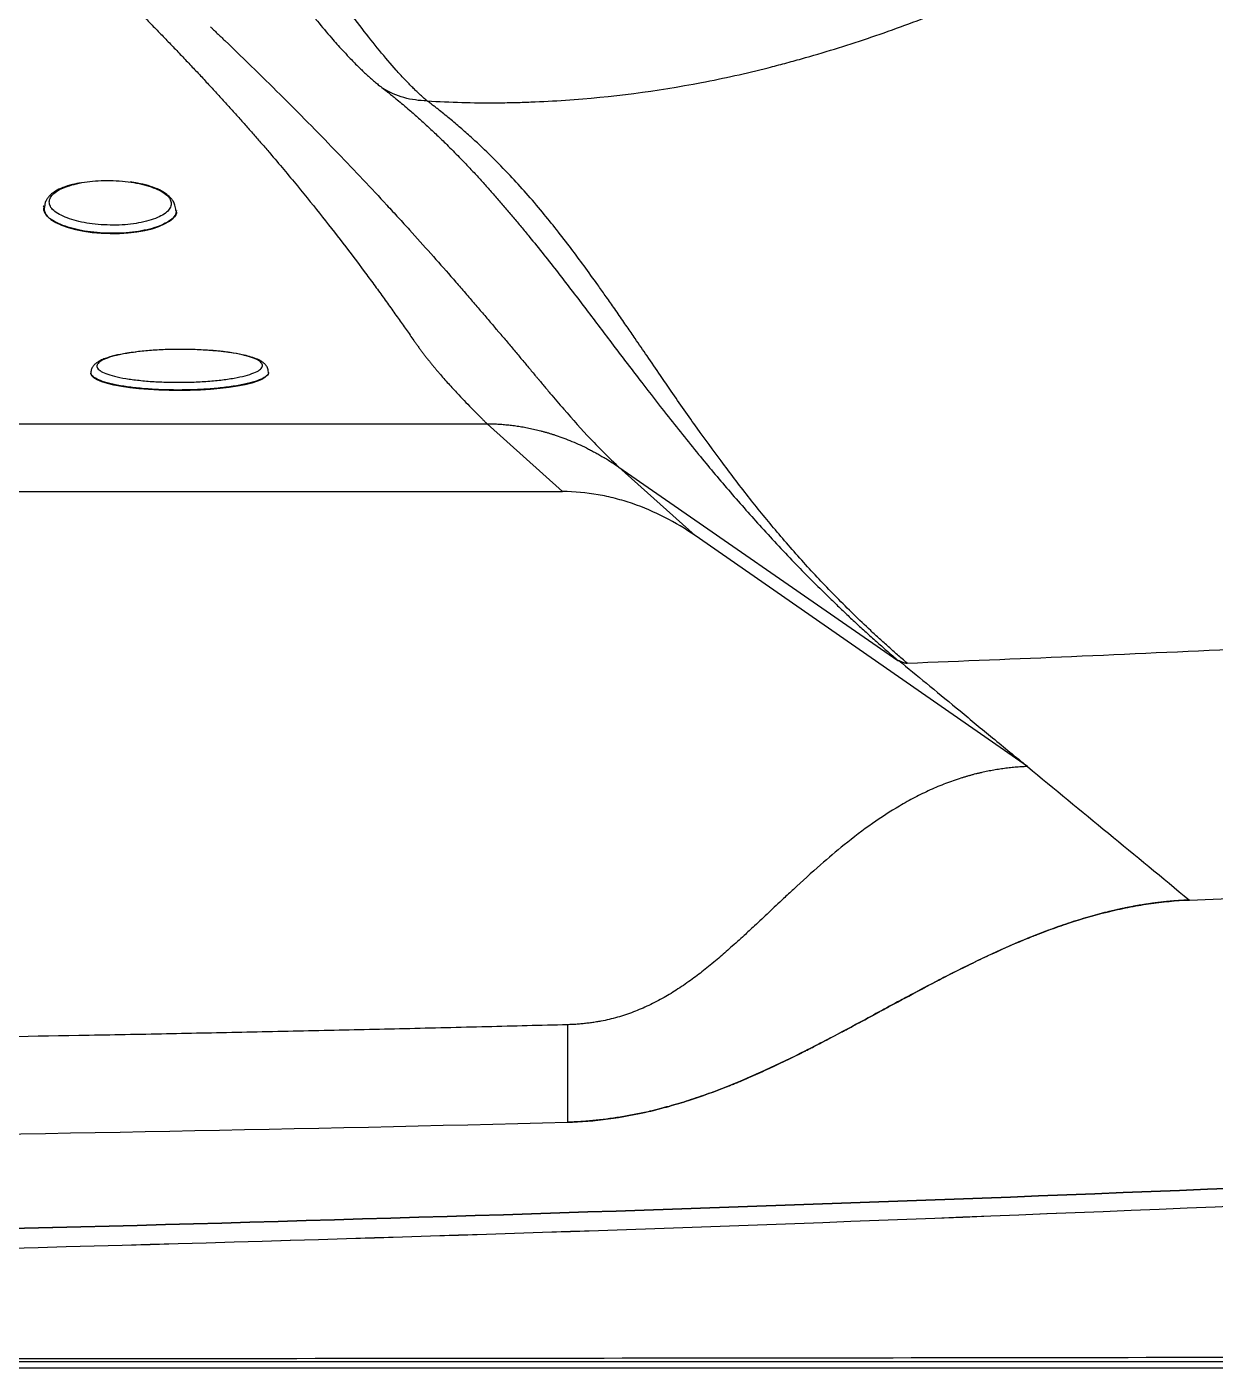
# Model space of a CAD drawing. Extents: x 398 to 508, y 623 to 782.
# Drawn here: x 475.65 to 489.03, y 643.62 to 658.72 of the extents above; entities that cross this region are included whole.
import ezdxf

# ---------------------------------------------------------------- set-up
doc = ezdxf.new("R2010")
doc.units = 0
doc.header["$MEASUREMENT"] = 0
doc.layers.add('GEOMETRY', color=2, linetype='Continuous', lineweight=25)

msp = doc.modelspace()

# ---------------------------------------------------------------- linework, layer by layer
at = {"layer": 'GEOMETRY'}
for p, q in [((475.857, 656.721), (475.852, 656.687)), ((476.374, 654.828), (476.374, 654.821)), ((478.374, 654.828), (478.374, 654.834)), ((474, 654.252), (480.833, 654.252)), ((481.684, 653.489), (480.833, 654.252)), ((482.316, 653.765), (483.176, 652.993)), ((482.316, 653.765), (485.457, 651.589)), ((467.077, 653.489), (481.684, 653.489)), ((486.914, 650.394), (483.176, 652.993)), ((485.462, 651.591), (485.505, 651.556)), ((488.737, 648.891), (489.449, 648.921)), ((488.737, 648.891), (489.449, 648.921)), ((481.737, 647.487), (481.737, 646.39)), ((505.179, 643.621), (400.975, 643.621))]:
    msp.add_line(p, q, dxfattribs=at)
at = {"layer": 'GEOMETRY', "flags": 128}
for points in [[(475.841, 656.68), (475.843, 656.659), (475.857, 656.622), (475.885, 656.585), (475.926, 656.55), (475.98, 656.518), (476.045, 656.488), (476.12, 656.461), (476.203, 656.438), (476.294, 656.42), (476.391, 656.406), (476.491, 656.397), (476.593, 656.393), (476.696, 656.394), (476.796, 656.401), (476.892, 656.412), (476.983, 656.428), (477.066, 656.448)], [(477.066, 656.448), (477.141, 656.473), (477.205, 656.501), (477.258, 656.532), (477.299, 656.566), (477.326, 656.601), (477.34, 656.638), (477.341, 656.654)], [(478.374, 654.828), (478.374, 654.821), (478.363, 654.798), (478.338, 654.775), (478.3, 654.752), (478.249, 654.731), (478.186, 654.71), (478.111, 654.692), (478.026, 654.675), (477.931, 654.661), (477.829, 654.648), (477.721, 654.639), (477.607, 654.631), (477.491, 654.627), (477.372, 654.625), (477.254, 654.626), (477.138, 654.63), (477.024, 654.637), (476.916, 654.646), (476.814, 654.658), (476.72, 654.672), (476.635, 654.688), (476.561, 654.706), (476.498, 654.726), (476.447, 654.747), (476.409, 654.769), (476.385, 654.792), (476.375, 654.816), (476.374, 654.821)]]:
    msp.add_lwpolyline(points, dxfattribs=at)
at = {"layer": 'GEOMETRY'}
for points, knots in [([(480.159, 657.887), (480.418, 657.871), (480.677, 657.864), (481.002, 657.866), (481.067, 657.867), (481.197, 657.87), (481.262, 657.872), (481.457, 657.879), (481.587, 657.886), (482.232, 657.93), (482.742, 657.997), (483.498, 658.142), (483.749, 658.197), (484.06, 658.276), (484.123, 658.293), (484.247, 658.326), (484.309, 658.343), (484.495, 658.396), (484.619, 658.432), (484.992, 658.547), (485.24, 658.631), (485.611, 658.766), (485.735, 658.812), (485.921, 658.885), (485.983, 658.909), (486.106, 658.959), (486.168, 658.984), (486.72, 659.215), (487.2, 659.442), (487.786, 659.753), (487.903, 659.816), (488.134, 659.946), (488.25, 660.012), (488.479, 660.147), (488.592, 660.216), (488.818, 660.358), (488.93, 660.43), (489.485, 660.798), (489.916, 661.117), (490.437, 661.545), (490.541, 661.632), (490.745, 661.809), (490.846, 661.899), (491.145, 662.17), (491.338, 662.356), (491.904, 662.926), (492.261, 663.323), (492.934, 664.151), (493.25, 664.583), (493.618, 665.145), (493.69, 665.258), (493.797, 665.431), (493.832, 665.488), (493.901, 665.604), (493.935, 665.662), (494.037, 665.837), (494.104, 665.954), (494.234, 666.19), (494.297, 666.308), (494.483, 666.665), (494.601, 666.905), (494.77, 667.268), (494.825, 667.389), (494.905, 667.573), (494.932, 667.634), (494.983, 667.757), (495.009, 667.818), (495.236, 668.373), (495.411, 668.867), (495.598, 669.486), (495.634, 669.61), (495.685, 669.797), (495.701, 669.859), (495.734, 669.983), (495.749, 670.045), (495.826, 670.357), (495.88, 670.609), (495.972, 671.114), (496.011, 671.368), (496.058, 671.753), (496.071, 671.881), (496.089, 672.075), (496.094, 672.139), (496.104, 672.269), (496.108, 672.334), (496.142, 672.917), (496.141, 673.436), (496.105, 673.954)], [0, 0, 0, 0, 0.03125, 0.03125, 0.039063, 0.039063, 0.046875, 0.046875, 0.0625, 0.0625, 0.125, 0.125, 0.15625, 0.15625, 0.164063, 0.164063, 0.171875, 0.171875, 0.1875, 0.1875, 0.21875, 0.21875, 0.234375, 0.234375, 0.242188, 0.242188, 0.25, 0.25, 0.3125, 0.3125, 0.328125, 0.328125, 0.34375, 0.34375, 0.359375, 0.359375, 0.375, 0.375, 0.4375, 0.4375, 0.453125, 0.453125, 0.46875, 0.46875, 0.5, 0.5, 0.5625, 0.5625, 0.625, 0.625, 0.640625, 0.640625, 0.648438, 0.648438, 0.65625, 0.65625, 0.671875, 0.671875, 0.6875, 0.6875, 0.71875, 0.71875, 0.734375, 0.734375, 0.742188, 0.742188, 0.75, 0.75, 0.8125, 0.8125, 0.828125, 0.828125, 0.835938, 0.835938, 0.84375, 0.84375, 0.875, 0.875, 0.90625, 0.90625, 0.921875, 0.921875, 0.929688, 0.929688, 0.9375, 0.9375, 1, 1, 1, 1]), ([(480.159, 657.887), (480.154, 657.891), (480.143, 657.9), (480.127, 657.914), (480.111, 657.929), (480.094, 657.944), (480.077, 657.959), (480.06, 657.975), (480.042, 657.992), (480.025, 658.009), (480.006, 658.027), (479.965, 658.067), (479.901, 658.134), (479.781, 658.265), (479.625, 658.448), (479.426, 658.699), (479.22, 658.974), (479.052, 659.207), (478.929, 659.379), (478.855, 659.485), (478.768, 659.61), (478.667, 659.755), (478.54, 659.94), (478.398, 660.147), (478.241, 660.378), (478.058, 660.646), (477.843, 660.958), (477.643, 661.247), (477.48, 661.48), (477.361, 661.65), (477.236, 661.825), (477.133, 661.97), (477.052, 662.083), (476.995, 662.164), (476.936, 662.246), (476.876, 662.33), (476.814, 662.415), (476.752, 662.502), (476.689, 662.59), (476.646, 662.65), (476.624, 662.68)], [0, 0, 0, 0, 0.006142, 0.0123508, 0.0186265, 0.0249692, 0.0313791, 0.0378563, 0.0444008, 0.0510129, 0.0576925, 0.0644398, 0.0960486, 0.1269641, 0.1903859, 0.2523716, 0.3163935, 0.3785082, 0.4000608, 0.4211465, 0.441768, 0.473404, 0.5049488, 0.5462606, 0.5881428, 0.630646, 0.6905921, 0.7549125, 0.7840617, 0.8142617, 0.8455236, 0.8778544, 0.8920328, 0.9065216, 0.9213212, 0.9364321, 0.951855, 0.9675903, 0.9836385, 1, 1, 1, 1]), ([(476.341, 662.367), (476.352, 662.351), (476.373, 662.321), (476.406, 662.274), (476.439, 662.227), (476.472, 662.179), (476.506, 662.13), (476.541, 662.081), (476.576, 662.031), (476.611, 661.98), (476.647, 661.929), (476.684, 661.877), (476.721, 661.824), (476.759, 661.77), (476.797, 661.716), (476.835, 661.661), (476.874, 661.606), (476.914, 661.55), (476.954, 661.493), (476.995, 661.435), (477.036, 661.377), (477.077, 661.318), (477.12, 661.259), (477.162, 661.199), (477.205, 661.138), (477.313, 660.986), (477.483, 660.747), (477.709, 660.43), (477.923, 660.129), (478.129, 659.841), (478.333, 659.558), (478.522, 659.301), (478.721, 659.038), (478.903, 658.808), (479.071, 658.607), (479.194, 658.469), (479.297, 658.36), (479.387, 658.268), (479.463, 658.196), (479.522, 658.143), (479.567, 658.105), (479.614, 658.065), (479.645, 658.04), (479.663, 658.026)], [0, 0, 0, 0, 0.0090608, 0.0182535, 0.0275781, 0.0370347, 0.0466235, 0.0563447, 0.0661983, 0.0761846, 0.0863035, 0.0965552, 0.1069399, 0.1174577, 0.1281087, 0.1388932, 0.1498113, 0.1608631, 0.1720487, 0.1833683, 0.194822, 0.20641, 0.2181326, 0.2299897, 0.2419813, 0.2541076, 0.3202335, 0.3838901, 0.4450586, 0.50373, 0.5636321, 0.6270403, 0.6769522, 0.7498186, 0.8019806, 0.8430845, 0.8731278, 0.9058283, 0.9355346, 0.9511571, 0.9667556, 0.9812249, 1, 1, 1, 1]), ([(476.893, 658.914), (476.912, 658.894), (476.95, 658.856), (477.007, 658.798), (477.063, 658.74), (477.12, 658.682), (477.176, 658.625), (477.231, 658.567), (477.286, 658.51), (477.341, 658.453), (477.395, 658.396), (477.449, 658.339), (477.503, 658.282), (477.556, 658.226), (477.609, 658.17), (477.661, 658.113), (477.713, 658.058), (477.764, 658.002), (477.815, 657.946), (477.865, 657.891), (477.915, 657.836), (477.965, 657.781), (478.014, 657.727), (478.062, 657.673), (478.11, 657.619), (478.158, 657.565), (478.205, 657.511), (478.251, 657.458), (478.297, 657.405), (478.343, 657.353), (478.481, 657.192), (478.703, 656.928), (478.987, 656.575), (479.246, 656.241), (479.423, 656.006), (479.533, 655.856), (479.586, 655.784), (479.638, 655.713), (479.688, 655.643), (479.737, 655.574), (479.785, 655.507), (479.832, 655.441), (479.878, 655.376), (479.923, 655.313), (479.966, 655.251), (479.995, 655.21), (480.009, 655.19)], [0, 0, 0, 0, 0.012929, 0.025859, 0.038789, 0.05172, 0.064651, 0.077582, 0.090514, 0.103446, 0.116378, 0.129309, 0.14224, 0.155172, 0.168102, 0.181033, 0.193964, 0.206895, 0.219826, 0.232758, 0.24569, 0.258623, 0.271555, 0.284488, 0.297421, 0.310353, 0.323284, 0.336214, 0.349143, 0.362073, 0.375002, 0.468744, 0.562513, 0.656237, 0.749994, 0.77272, 0.795447, 0.818175, 0.840904, 0.863633, 0.886362, 0.90909, 0.931817, 0.954545, 0.977273, 1, 1, 1, 1]), ([(477.72, 658.72), (477.724, 658.717), (477.736, 658.706), (477.761, 658.681), (477.797, 658.647), (477.84, 658.606), (477.983, 658.469), (478.222, 658.238), (478.547, 657.917), (478.858, 657.603), (479.156, 657.297), (479.439, 657), (479.663, 656.76), (479.835, 656.573), (480.002, 656.39), (480.202, 656.166), (480.391, 655.952), (480.536, 655.785), (480.642, 655.663), (480.745, 655.543), (480.845, 655.426), (480.924, 655.333), (480.97, 655.279), (480.984, 655.263)], [0.2586846, 0.2586846, 0.2586846, 0.2586846, 0.2598095, 0.2617626, 0.2656689, 0.2695751, 0.2734814, 0.3047314, 0.3359814, 0.3672314, 0.3984814, 0.4297314, 0.4609814, 0.4766064, 0.4922314, 0.5234814, 0.5547314, 0.5703564, 0.5859814, 0.6016064, 0.6172314, 0.6328564, 0.6397968, 0.6397968, 0.6397968, 0.6397968]), ([(480.159, 657.887), (480.07, 657.888), (479.982, 657.9), (479.814, 657.947), (479.735, 657.982), (479.663, 658.026)], [0, 0, 0, 0, 0.5, 0.5, 1, 1, 1, 1]), ([(479.663, 658.026), (479.666, 658.023), (479.675, 658.016), (479.688, 658.006), (479.701, 657.997), (479.71, 657.989), (479.718, 657.983), (479.727, 657.976), (479.737, 657.968), (479.757, 657.952), (479.786, 657.929), (479.832, 657.891), (479.891, 657.842), (479.972, 657.772), (480.064, 657.692), (480.166, 657.599), (480.272, 657.5), (480.392, 657.384), (480.496, 657.279), (480.593, 657.178), (480.676, 657.091), (480.767, 656.991), (480.859, 656.89), (480.949, 656.787), (481.039, 656.682), (481.129, 656.577), (481.218, 656.469), (481.39, 656.26), (481.637, 655.948), (481.949, 655.54), (482.26, 655.129), (482.558, 654.737), (482.876, 654.326), (483.145, 653.99), (483.379, 653.707), (483.55, 653.506), (483.723, 653.307), (483.966, 653.034), (484.27, 652.708), (484.563, 652.413), (484.763, 652.219), (484.88, 652.107), (484.996, 651.998), (485.112, 651.892), (485.228, 651.789), (485.342, 651.688), (485.419, 651.622), (485.457, 651.589)], [0, 0, 0, 0, 0.0011, 0.002734, 0.00399, 0.005141, 0.005944, 0.006942, 0.008136, 0.009524, 0.01401, 0.018279, 0.026514, 0.03585, 0.049107, 0.062363, 0.077332, 0.093379, 0.114802, 0.124413, 0.139201, 0.154209, 0.169439, 0.184891, 0.200566, 0.216466, 0.23259, 0.248939, 0.31084, 0.373852, 0.434285, 0.498999, 0.554579, 0.624251, 0.655551, 0.686889, 0.718634, 0.749526, 0.816297, 0.874777, 0.893588, 0.912095, 0.930297, 0.94819, 0.965773, 0.983043, 1, 1, 1, 1]), ([(485.561, 651.558), (485.542, 651.574), (485.505, 651.605), (485.452, 651.652), (485.401, 651.696), (485.334, 651.756), (485.25, 651.831), (485.118, 651.953), (484.956, 652.108), (484.708, 652.355), (484.41, 652.671), (484.08, 653.051), (483.764, 653.441), (483.473, 653.822), (483.186, 654.217), (482.961, 654.538), (482.775, 654.81), (482.639, 655.007), (482.514, 655.19), (482.423, 655.323), (482.342, 655.44), (482.261, 655.558), (482.167, 655.692), (482.057, 655.847), (481.93, 656.023), (481.776, 656.23), (481.621, 656.431), (481.453, 656.64), (481.279, 656.843), (481.09, 657.052), (480.89, 657.257), (480.706, 657.432), (480.552, 657.569), (480.449, 657.657), (480.364, 657.727), (480.309, 657.771), (480.265, 657.806), (480.236, 657.828), (480.212, 657.846), (480.193, 657.86), (480.176, 657.874), (480.164, 657.883), (480.159, 657.887)], [0, 0, 0, 0, 0.008323, 0.016289, 0.023899, 0.031153, 0.046658, 0.062305, 0.09317, 0.124607, 0.185627, 0.249194, 0.309618, 0.373763, 0.432201, 0.498365, 0.526144, 0.560708, 0.591487, 0.612285, 0.623102, 0.646336, 0.667156, 0.685562, 0.718371, 0.748104, 0.780793, 0.810737, 0.843275, 0.873494, 0.90585, 0.936463, 0.952558, 0.968057, 0.976158, 0.983903, 0.987929, 0.991879, 0.993949, 0.995916, 0.99825, 1, 1, 1, 1]), ([(476.159, 656.94), (476.125, 656.929), (476.058, 656.908), (475.983, 656.868), (475.932, 656.823), (475.907, 656.775), (475.905, 656.725), (475.93, 656.676), (475.982, 656.63), (476.059, 656.588), (476.155, 656.551), (476.266, 656.521), (476.39, 656.501), (476.524, 656.49), (476.66, 656.487), (476.792, 656.494), (476.916, 656.512), (477.029, 656.538), (477.126, 656.571), (477.202, 656.61), (477.253, 656.655), (477.278, 656.704), (477.28, 656.754), (477.255, 656.802), (477.203, 656.849), (477.126, 656.891), (477.031, 656.928), (476.92, 656.957), (476.795, 656.978), (476.661, 656.989), (476.525, 656.992), (476.393, 656.984), (476.268, 656.968), (476.195, 656.949), (476.159, 656.94)], [0, 0, 0, 0, 0.031876, 0.062463, 0.093119, 0.125146, 0.156858, 0.187421, 0.218073, 0.250056, 0.282024, 0.312672, 0.343245, 0.374979, 0.406906, 0.4375, 0.468061, 0.499935, 0.531755, 0.562351, 0.593012, 0.625034, 0.65678, 0.687361, 0.718015, 0.749983, 0.781893, 0.812517, 0.843102, 0.874889, 0.906885, 0.937543, 0.968153, 1, 1, 1, 1]), ([(476.264, 656.964), (476.231, 656.958), (476.156, 656.945), (476.059, 656.914), (475.991, 656.881), (475.947, 656.852), (475.919, 656.829), (475.894, 656.802), (475.873, 656.771), (475.86, 656.743), (475.857, 656.725), (475.857, 656.721)], [0, 0, 0, 0, 0.154535, 0.354891, 0.534876, 0.606951, 0.698348, 0.769592, 0.858519, 0.965396, 1, 1, 1, 1]), ([(477.33, 656.654), (477.329, 656.674), (477.326, 656.709), (477.304, 656.754), (477.28, 656.787), (477.248, 656.82), (477.2, 656.857), (477.124, 656.898), (477.023, 656.934), (476.916, 656.96), (476.844, 656.969), (476.816, 656.973)], [0, 0, 0, 0, 0.11959, 0.214928, 0.28597, 0.345686, 0.460917, 0.598499, 0.754401, 0.901216, 1, 1, 1, 1]), ([(475.852, 656.684), (475.845, 656.692), (475.839, 656.702), (475.846, 656.71), (475.847, 656.711)], [0, 0, 0, 0, 0.923192, 1, 1, 1, 1]), ([(477.332, 656.654), (477.334, 656.647), (477.349, 656.604), (477.263, 656.527), (477.08, 656.446), (476.813, 656.398), (476.515, 656.392), (476.227, 656.428), (475.998, 656.501), (475.858, 656.593), (475.854, 656.656), (475.852, 656.684)], [0, 0, 0, 0, 0.0260731, 0.1515169, 0.2769608, 0.4024047, 0.5278486, 0.6532925, 0.7787364, 0.9041803, 1, 1, 1, 1]), ([(480.009, 655.19), (480.016, 655.179), (480.031, 655.158), (480.053, 655.128), (480.076, 655.097), (480.098, 655.067), (480.121, 655.037), (480.144, 655.007), (480.167, 654.977), (480.19, 654.948), (480.213, 654.92), (480.237, 654.891), (480.26, 654.863), (480.284, 654.835), (480.334, 654.776), (480.411, 654.689), (480.508, 654.585), (480.595, 654.493), (480.666, 654.42), (480.728, 654.358), (480.771, 654.314), (480.807, 654.278), (480.824, 654.261), (480.833, 654.252)], [0, 0, 0, 0, 0.028846, 0.057692, 0.086538, 0.115384, 0.14423, 0.173076, 0.201922, 0.230769, 0.259615, 0.288461, 0.317307, 0.346153, 0.375, 0.5, 0.625001, 0.718749, 0.8125, 0.875, 0.9375, 0.96875, 1, 1, 1, 1]), ([(480.984, 655.263), (480.986, 655.261), (481.003, 655.24), (481.052, 655.183), (481.127, 655.093), (481.215, 654.988), (481.3, 654.886), (481.362, 654.812), (481.403, 654.763), (481.43, 654.731), (481.476, 654.675), (481.568, 654.566), (481.748, 654.356), (481.947, 654.132), (482.154, 653.92), (482.261, 653.816), (482.316, 653.765)], [0, 0, 0, 0, 0.0008721, 0.0086846, 0.0243096, 0.0399346, 0.0555596, 0.0711846, 0.0750909, 0.0789971, 0.0868096, 0.1024346, 0.1336846, 0.1961846, 0.2274346, 0.2586846, 0.2586846, 0.2586846, 0.2586846]), ([(476.879, 655.059), (476.845, 655.055), (476.758, 655.044), (476.642, 655.02), (476.557, 654.996), (476.508, 654.976), (476.481, 654.964), (476.453, 654.948), (476.425, 654.927), (476.399, 654.901), (476.379, 654.867), (476.376, 654.841), (476.375, 654.828)], [0, 0, 0, 0, 0.119854, 0.307636, 0.48884, 0.546805, 0.603748, 0.672218, 0.736643, 0.812723, 0.900612, 1, 1, 1, 1]), ([(476.91, 655.064), (476.859, 655.057), (476.757, 655.043), (476.631, 655.016), (476.534, 654.985), (476.469, 654.95), (476.439, 654.914), (476.442, 654.877), (476.474, 654.854), (476.49, 654.842)], [0, 0, 0, 0, 0.142786, 0.285649, 0.428619, 0.571285, 0.714372, 0.857084, 1, 1, 1, 1]), ([(476.49, 654.842), (476.513, 654.831), (476.559, 654.809), (476.667, 654.779), (476.8, 654.755), (476.956, 654.736), (477.128, 654.723), (477.31, 654.718), (477.493, 654.719), (477.672, 654.728), (477.84, 654.743), (477.99, 654.765), (478.116, 654.792), (478.214, 654.824), (478.279, 654.858), (478.31, 654.894), (478.304, 654.931), (478.263, 654.967), (478.187, 655), (478.081, 655.029), (477.947, 655.054), (477.791, 655.073), (477.675, 655.08), (477.617, 655.084)], [0, 0, 0, 0, 0.04762, 0.095171, 0.142848, 0.190384, 0.23802, 0.285623, 0.333198, 0.380864, 0.428401, 0.47608, 0.523627, 0.571256, 0.618866, 0.666422, 0.714097, 0.761814, 0.809531, 0.857205, 0.904761, 0.952371, 1, 1, 1, 1]), ([(477.617, 655.084), (477.558, 655.086), (477.438, 655.091), (477.254, 655.089), (477.074, 655.081), (476.965, 655.069), (476.91, 655.064)], [0, 0, 0, 0, 0.249686, 0.500062, 0.7497, 1, 1, 1, 1]), ([(478.374, 654.834), (478.371, 654.851), (478.367, 654.881), (478.343, 654.915), (478.319, 654.938), (478.285, 654.961), (478.235, 654.985), (478.164, 655.009), (478.068, 655.033), (477.943, 655.055), (477.798, 655.073), (477.696, 655.079), (477.653, 655.082)], [0, 0, 0, 0, 0.085563, 0.150263, 0.204017, 0.269577, 0.375252, 0.483402, 0.588151, 0.740117, 0.888177, 1, 1, 1, 1]), ([(476.426, 654.765), (476.408, 654.777), (476.377, 654.798), (476.378, 654.82), (476.378, 654.829)], [0, 0, 0, 0, 0.596683, 1, 1, 1, 1]), ([(478.37, 654.835), (478.371, 654.83), (478.376, 654.812), (478.344, 654.782), (478.276, 654.745), (478.171, 654.711), (478.036, 654.682), (477.875, 654.659), (477.695, 654.642), (477.503, 654.633), (477.305, 654.631), (477.111, 654.637), (476.926, 654.65), (476.759, 654.67), (476.616, 654.697), (476.499, 654.729), (476.451, 654.753), (476.426, 654.765)], [0, 0, 0, 0, 0.0259625, 0.0955366, 0.1651107, 0.2346848, 0.3042589, 0.373833, 0.4434071, 0.5129812, 0.5825553, 0.6521294, 0.7217036, 0.7912777, 0.8608518, 0.9304259, 1, 1, 1, 1]), ([(480.833, 654.252), (480.843, 654.252), (480.863, 654.252), (480.892, 654.252), (480.923, 654.251), (480.953, 654.249), (480.984, 654.247), (481.015, 654.245), (481.046, 654.242), (481.078, 654.239), (481.109, 654.236), (481.141, 654.231), (481.173, 654.227), (481.206, 654.222), (481.238, 654.216), (481.271, 654.21), (481.304, 654.204), (481.338, 654.197), (481.371, 654.189), (481.405, 654.181), (481.438, 654.173), (481.472, 654.163), (481.506, 654.154), (481.541, 654.143), (481.575, 654.133), (481.628, 654.115), (481.699, 654.09), (481.79, 654.054), (481.882, 654.014), (481.959, 653.976), (482.021, 653.944), (482.068, 653.919), (482.115, 653.892), (482.164, 653.863), (482.214, 653.833), (482.265, 653.8), (482.299, 653.777), (482.316, 653.765)], [0, 0, 0, 0, 0.01871, 0.037597, 0.056662, 0.075906, 0.095329, 0.114931, 0.134714, 0.154678, 0.174823, 0.19515, 0.215659, 0.236351, 0.257227, 0.278286, 0.299529, 0.320957, 0.342569, 0.364367, 0.386351, 0.408521, 0.430878, 0.453421, 0.476152, 0.49907, 0.558145, 0.619599, 0.683435, 0.749657, 0.781728, 0.815029, 0.849561, 0.885324, 0.922318, 0.960543, 1, 1, 1, 1]), ([(483.176, 652.993), (483.066, 653.069), (482.952, 653.138), (482.717, 653.258), (482.595, 653.31), (482.438, 653.364), (482.406, 653.374), (482.343, 653.393), (482.31, 653.402), (482.213, 653.428), (482.148, 653.442), (481.951, 653.476), (481.818, 653.489), (481.684, 653.489)], [0, 0, 0, 0, 0.25, 0.25, 0.5, 0.5, 0.5625, 0.5625, 0.625, 0.625, 0.75, 0.75, 1, 1, 1, 1]), ([(485.561, 651.558), (486.178, 651.582), (486.795, 651.607), (488.047, 651.661), (488.682, 651.69), (489.317, 651.719)], [0.0146646, 0.0146646, 0.0146646, 0.0146646, 0.5, 0.5, 1, 1, 1, 1]), ([(485.457, 651.589), (485.457, 651.589), (485.458, 651.588), (485.459, 651.587), (485.461, 651.587), (485.462, 651.586), (485.462, 651.586), (485.463, 651.585), (485.464, 651.585), (485.464, 651.585), (485.464, 651.586), (485.464, 651.586), (485.464, 651.587), (485.464, 651.587), (485.464, 651.588), (485.463, 651.589), (485.463, 651.59), (485.462, 651.591), (485.462, 651.591)], [0, 0, 0, 0, 0.029232, 0.057056, 0.085728, 0.117321, 0.153411, 0.195065, 0.242979, 0.297613, 0.359274, 0.428176, 0.504472, 0.588276, 0.679672, 0.778726, 0.885488, 1, 1, 1, 1]), ([(485.462, 651.591), (485.465, 651.589), (485.471, 651.586), (485.48, 651.581), (485.489, 651.577), (485.497, 651.573), (485.506, 651.569), (485.516, 651.565), (485.525, 651.562), (485.535, 651.56), (485.544, 651.559), (485.552, 651.558), (485.558, 651.558), (485.561, 651.558)], [0, 0, 0, 0, 0.110631, 0.215577, 0.31497, 0.408969, 0.49776, 0.599535, 0.692982, 0.778767, 0.857751, 0.931035, 1, 1, 1, 1]), ([(485.505, 651.556), (485.609, 651.47), (485.826, 651.291), (486.165, 651.012), (486.53, 650.71), (486.783, 650.502), (486.914, 650.394)], [0, 0, 0, 0, 0.2215, 0.462, 0.7215, 1, 1, 1, 1]), ([(486.914, 650.394), (486.903, 650.393), (486.879, 650.392), (486.845, 650.39), (486.81, 650.388), (486.776, 650.385), (486.741, 650.382), (486.707, 650.378), (486.673, 650.374), (486.638, 650.369), (486.604, 650.364), (486.57, 650.359), (486.536, 650.353), (486.502, 650.347), (486.468, 650.341), (486.434, 650.334), (486.401, 650.326), (486.367, 650.318), (486.333, 650.31), (486.3, 650.302), (486.266, 650.292), (486.233, 650.283), (486.2, 650.273), (486.119, 650.248), (485.992, 650.204), (485.818, 650.131), (485.645, 650.046), (485.426, 649.924), (485.158, 649.749), (484.864, 649.525), (484.569, 649.275), (484.344, 649.07), (484.151, 648.89), (484.006, 648.753), (483.858, 648.614), (483.715, 648.481), (483.581, 648.36), (483.436, 648.233), (483.292, 648.114), (483.14, 647.997), (482.986, 647.89), (482.823, 647.79), (482.656, 647.703), (482.48, 647.628), (482.301, 647.568), (482.16, 647.535), (482.063, 647.518), (482.01, 647.509), (481.956, 647.503), (481.902, 647.497), (481.848, 647.492), (481.792, 647.489), (481.756, 647.488), (481.737, 647.487)], [0, 0, 0, 0, 0.005709, 0.01141, 0.017103, 0.022791, 0.028472, 0.034149, 0.039823, 0.045493, 0.051161, 0.056827, 0.062493, 0.068159, 0.073826, 0.079496, 0.085167, 0.090843, 0.096523, 0.102208, 0.107899, 0.113597, 0.119303, 0.125017, 0.155102, 0.185889, 0.217481, 0.249978, 0.309452, 0.375007, 0.432175, 0.499982, 0.52497, 0.562465, 0.598391, 0.624983, 0.658308, 0.687525, 0.720187, 0.750037, 0.782197, 0.812507, 0.844331, 0.874999, 0.906325, 0.937497, 0.946233, 0.955026, 0.963879, 0.972799, 0.981789, 0.990855, 1, 1, 1, 1]), ([(488.737, 648.891), (488.723, 648.891), (488.696, 648.889), (488.654, 648.887), (488.613, 648.884), (488.571, 648.881), (488.53, 648.878), (488.488, 648.874), (488.446, 648.869), (488.404, 648.865), (488.363, 648.859), (488.321, 648.854), (488.278, 648.848), (488.236, 648.841), (488.194, 648.835), (488.152, 648.828), (488.109, 648.82), (488.067, 648.812), (488.024, 648.804), (487.982, 648.795), (487.939, 648.786), (487.896, 648.776), (487.853, 648.766), (487.753, 648.742), (487.593, 648.699), (487.373, 648.63), (487.148, 648.551), (486.86, 648.439), (486.498, 648.28), (486.151, 648.11), (485.864, 647.963), (485.67, 647.86), (485.459, 647.747), (485.242, 647.629), (485.023, 647.511), (484.813, 647.398), (484.616, 647.295), (484.329, 647.148), (483.981, 646.979), (483.619, 646.822), (483.33, 646.711), (483.104, 646.634), (482.884, 646.568), (482.711, 646.523), (482.587, 646.495), (482.508, 646.479), (482.43, 646.464), (482.352, 646.45), (482.274, 646.438), (482.197, 646.427), (482.119, 646.417), (482.042, 646.409), (481.966, 646.402), (481.889, 646.397), (481.813, 646.392), (481.762, 646.391), (481.737, 646.39)], [0, 0, 0, 0, 0.005506, 0.011025, 0.016558, 0.022105, 0.027668, 0.033246, 0.038841, 0.044452, 0.05008, 0.055725, 0.061389, 0.06707, 0.072771, 0.078491, 0.084231, 0.089992, 0.095773, 0.101575, 0.107399, 0.113244, 0.119113, 0.125004, 0.154591, 0.185258, 0.217049, 0.250001, 0.308722, 0.374996, 0.404452, 0.437495, 0.46301, 0.500001, 0.536027, 0.562508, 0.595441, 0.625007, 0.691192, 0.750003, 0.78293, 0.81471, 0.845384, 0.874997, 0.885762, 0.896454, 0.907076, 0.91763, 0.92812, 0.938548, 0.948918, 0.959233, 0.969495, 0.979708, 0.989876, 1, 1, 1, 1]), ([(481.737, 646.39), (482.04, 646.398), (482.35, 646.439), (482.668, 646.514), (482.67, 646.514), (482.674, 646.515), (482.676, 646.516), (482.683, 646.517), (482.688, 646.518), (482.701, 646.522), (482.71, 646.524), (482.737, 646.53), (482.754, 646.535), (482.808, 646.549), (482.844, 646.558), (482.953, 646.589), (483.027, 646.611), (483.25, 646.683), (483.402, 646.738), (483.559, 646.8), (483.56, 646.801), (483.562, 646.801), (483.563, 646.802), (483.566, 646.803), (483.568, 646.804), (483.574, 646.806), (483.578, 646.808), (483.59, 646.813), (483.598, 646.816), (483.622, 646.826), (483.639, 646.833), (483.688, 646.853), (483.721, 646.867), (483.823, 646.911), (483.892, 646.942), (484.105, 647.039), (484.255, 647.111), (484.412, 647.19), (484.413, 647.191), (484.415, 647.192), (484.416, 647.192), (484.418, 647.194), (484.42, 647.195), (484.426, 647.198), (484.43, 647.2), (484.442, 647.206), (484.45, 647.21), (484.474, 647.222), (484.49, 647.23), (484.54, 647.256), (484.573, 647.273), (484.678, 647.327), (484.75, 647.365), (484.828, 647.406), (484.828, 647.406), (484.828, 647.407), (484.829, 647.407), (484.83, 647.408), (484.831, 647.408), (484.833, 647.409), (484.835, 647.41), (484.839, 647.413), (484.842, 647.414), (484.852, 647.419), (484.858, 647.423), (484.878, 647.433), (484.892, 647.441), (484.936, 647.464), (484.968, 647.481), (485.071, 647.537), (485.15, 647.58), (485.246, 647.631), (485.252, 647.635), (485.263, 647.641), (485.269, 647.644), (485.286, 647.653), (485.297, 647.659), (485.33, 647.677), (485.351, 647.688), (485.412, 647.721), (485.45, 647.742), (485.553, 647.797), (485.609, 647.827), (485.653, 647.851), (485.654, 647.851), (485.656, 647.852), (485.656, 647.852), (485.658, 647.853), (485.659, 647.854), (485.663, 647.856), (485.665, 647.857), (485.672, 647.861), (485.677, 647.863), (485.691, 647.871), (485.701, 647.876), (485.729, 647.891), (485.747, 647.901), (485.802, 647.93), (485.838, 647.948), (485.942, 648.003), (486.007, 648.036), (486.07, 648.068), (486.071, 648.069), (486.074, 648.07), (486.075, 648.071), (486.079, 648.073), (486.081, 648.074), (486.088, 648.078), (486.093, 648.08), (486.108, 648.087), (486.118, 648.092), (486.147, 648.107), (486.166, 648.116), (486.223, 648.145), (486.261, 648.164), (486.373, 648.218), (486.445, 648.252), (486.658, 648.351), (486.793, 648.41), (486.921, 648.462), (486.923, 648.462), (486.925, 648.463), (486.926, 648.464), (486.93, 648.465), (486.932, 648.466), (486.94, 648.469), (486.944, 648.471), (486.959, 648.477), (486.969, 648.481), (486.998, 648.493), (487.017, 648.5), (487.075, 648.523), (487.113, 648.537), (487.227, 648.579), (487.302, 648.605), (487.524, 648.679), (487.669, 648.721), (487.812, 648.756), (487.815, 648.757), (487.82, 648.758), (487.823, 648.759), (487.83, 648.76), (487.835, 648.762), (487.85, 648.765), (487.859, 648.768), (487.889, 648.774), (487.909, 648.779), (487.967, 648.792), (488.007, 648.8), (488.124, 648.823), (488.201, 648.837), (488.433, 648.87), (488.586, 648.885), (488.737, 648.891)], [0, 0, 0, 0, 0.125, 0.125, 0.125977, 0.125977, 0.126953, 0.126953, 0.128906, 0.128906, 0.132812, 0.132812, 0.140625, 0.140625, 0.15625, 0.15625, 0.1875, 0.1875, 0.25, 0.25, 0.250488, 0.250488, 0.250977, 0.250977, 0.251953, 0.251953, 0.253906, 0.253906, 0.257812, 0.257812, 0.265625, 0.265625, 0.28125, 0.28125, 0.3125, 0.3125, 0.375, 0.375, 0.375488, 0.375488, 0.375977, 0.375977, 0.376953, 0.376953, 0.378906, 0.378906, 0.382812, 0.382812, 0.390625, 0.390625, 0.40625, 0.40625, 0.4375, 0.4375, 0.437744, 0.437744, 0.437988, 0.437988, 0.438477, 0.438477, 0.439453, 0.439453, 0.441406, 0.441406, 0.445312, 0.445312, 0.453125, 0.453125, 0.46875, 0.46875, 0.5, 0.5, 0.501953, 0.501953, 0.503906, 0.503906, 0.507812, 0.507812, 0.515625, 0.515625, 0.53125, 0.53125, 0.5625, 0.5625, 0.562744, 0.562744, 0.562988, 0.562988, 0.563477, 0.563477, 0.564453, 0.564453, 0.566406, 0.566406, 0.570312, 0.570312, 0.578125, 0.578125, 0.59375, 0.59375, 0.625, 0.625, 0.625488, 0.625488, 0.625977, 0.625977, 0.626953, 0.626953, 0.628906, 0.628906, 0.632812, 0.632812, 0.640625, 0.640625, 0.65625, 0.65625, 0.6875, 0.6875, 0.75, 0.75, 0.750488, 0.750488, 0.750977, 0.750977, 0.751953, 0.751953, 0.753906, 0.753906, 0.757812, 0.757812, 0.765625, 0.765625, 0.78125, 0.78125, 0.8125, 0.8125, 0.875, 0.875, 0.875977, 0.875977, 0.876953, 0.876953, 0.878906, 0.878906, 0.882812, 0.882812, 0.890625, 0.890625, 0.90625, 0.90625, 0.9375, 0.9375, 1, 1, 1, 1]), ([(481.737, 647.487), (481.587, 647.483), (481.284, 647.475), (480.829, 647.464), (480.368, 647.452), (479.758, 647.438), (478.992, 647.42), (478.08, 647.401), (477.16, 647.382), (475.939, 647.359), (474.407, 647.333), (472.575, 647.305), (470.742, 647.279), (469.233, 647.26), (468.011, 647.245), (467.401, 647.238), (467.077, 647.234)], [0, 0, 0, 0, 0.030782, 0.061876, 0.093282, 0.125, 0.186792, 0.25, 0.311683, 0.375, 0.5, 0.625, 0.75, 0.875, 0.933795, 1, 1, 1, 1]), ([(462.625, 644.963), (469.392, 645.035), (476.157, 645.183), (486.301, 645.525), (489.682, 645.659), (494.752, 645.891), (496.442, 645.973), (499.822, 646.149), (501.511, 646.241), (503.2, 646.339)], [0, 0, 0, 0, 0.5, 0.5, 0.75, 0.75, 0.875, 0.875, 1, 1, 1, 1]), ([(503.2, 646.339), (496.444, 645.947), (489.682, 645.639), (476.157, 645.183), (469.392, 645.035), (462.625, 644.963)], [1.736826, 1.736826, 1.736826, 1.736826, 2.251364, 2.251364, 2.765903, 2.765903, 2.765903, 2.765903]), ([(462.844, 644.737), (466.211, 644.775), (469.576, 644.832), (476.306, 644.988), (479.671, 645.086), (486.399, 645.324), (489.762, 645.464), (494.806, 645.704), (496.488, 645.79), (499.849, 645.971), (501.53, 646.067), (503.21, 646.168)], [0, 0, 0, 0, 0.25, 0.25, 0.5, 0.5, 0.75, 0.75, 0.875, 0.875, 1, 1, 1, 1]), ([(462.844, 644.737), (469.577, 644.813), (476.307, 644.968), (489.763, 645.443), (496.489, 645.764), (503.21, 646.168)], [1.522003, 1.522003, 1.522003, 1.522003, 2.034946, 2.034946, 2.547889, 2.547889, 2.547889, 2.547889]), ([(400.975, 643.695), (401.009, 643.695), (401.043, 643.695), (401.111, 643.695), (401.212, 643.695), (401.45, 643.695), (401.925, 643.695), (402.875, 643.695), (404.774, 643.695), (406.402, 643.695), (409.659, 643.695), (411.83, 643.696), (418.342, 643.696), (422.684, 643.696), (435.71, 643.697), (444.393, 643.697), (461.761, 643.697), (470.444, 643.697), (483.47, 643.696), (487.812, 643.696), (494.324, 643.696), (496.495, 643.695), (499.752, 643.695), (501.38, 643.695), (503.279, 643.695), (504.229, 643.695), (504.704, 643.695), (504.942, 643.695), (505.043, 643.695), (505.111, 643.695), (505.145, 643.695), (505.179, 643.695)], [0, 0, 0, 0, 0.000977, 0.000977, 0.001953, 0.003906, 0.007812, 0.015625, 0.03125, 0.0625, 0.0625, 0.125, 0.125, 0.25, 0.25, 0.5, 0.5, 0.75, 0.75, 0.875, 0.875, 0.9375, 0.9375, 0.96875, 0.984375, 0.992187, 0.996094, 0.998047, 0.999023, 0.999023, 1, 1, 1, 1]), ([(400.975, 643.695), (401.009, 643.695), (401.043, 643.695), (401.111, 643.695), (401.212, 643.695), (401.45, 643.695), (401.925, 643.695), (402.875, 643.695), (404.774, 643.695), (406.402, 643.695), (409.659, 643.695), (411.83, 643.696), (418.342, 643.696), (422.684, 643.696), (435.71, 643.697), (444.393, 643.697), (461.761, 643.697), (470.444, 643.697), (483.47, 643.696), (487.812, 643.696), (494.324, 643.696), (496.495, 643.695), (499.752, 643.695), (501.38, 643.695), (503.279, 643.695), (504.229, 643.695), (504.704, 643.695), (504.942, 643.695), (505.043, 643.695), (505.111, 643.695), (505.145, 643.695), (505.179, 643.695)], [0, 0, 0, 0, 0.000977, 0.000977, 0.001953, 0.003906, 0.007812, 0.015625, 0.03125, 0.0625, 0.0625, 0.125, 0.125, 0.25, 0.25, 0.5, 0.5, 0.75, 0.75, 0.875, 0.875, 0.9375, 0.9375, 0.96875, 0.984375, 0.992187, 0.996094, 0.998047, 0.999023, 0.999023, 1, 1, 1, 1]), ([(505.125, 643.769), (505.123, 643.769), (505.121, 643.769), (505.117, 643.769), (505.11, 643.769), (505.096, 643.769), (505.066, 643.769), (505.007, 643.769), (504.888, 643.769), (504.651, 643.768), (504.176, 643.767), (503.228, 643.765), (501.33, 643.761), (499.703, 643.758), (496.45, 643.752), (494.282, 643.749), (487.776, 643.738), (483.438, 643.733), (474.764, 643.724), (470.426, 643.721), (461.752, 643.717), (457.414, 643.716), (448.74, 643.716), (444.402, 643.717), (435.728, 643.721), (431.39, 643.724), (422.716, 643.733), (418.378, 643.738), (409.704, 643.752), (405.366, 643.76), (401.029, 643.769)], [0, 0, 0, 0, 0.000061, 0.000061, 0.000122, 0.000244, 0.000488, 0.000977, 0.001953, 0.003906, 0.007813, 0.015625, 0.03125, 0.0625, 0.0625, 0.125, 0.125, 0.25, 0.25, 0.375, 0.375, 0.5, 0.5, 0.625, 0.625, 0.75, 0.75, 0.875, 0.875, 1, 1, 1, 1]), ([(505.125, 643.769), (505.123, 643.769), (505.121, 643.769), (505.117, 643.769), (505.11, 643.769), (505.096, 643.769), (505.066, 643.769), (505.007, 643.769), (504.888, 643.769), (504.651, 643.768), (504.176, 643.767), (503.228, 643.765), (501.33, 643.761), (499.703, 643.758), (496.45, 643.752), (494.282, 643.749), (487.776, 643.738), (483.438, 643.733), (474.764, 643.724), (470.426, 643.721), (461.752, 643.717), (457.414, 643.716), (448.74, 643.716), (444.402, 643.717), (435.728, 643.721), (431.39, 643.724), (422.716, 643.733), (418.378, 643.738), (409.704, 643.752), (405.366, 643.76), (401.029, 643.769)], [0, 0, 0, 0, 0.000061, 0.000061, 0.000122, 0.000244, 0.000488, 0.000977, 0.001953, 0.003906, 0.007813, 0.015625, 0.03125, 0.0625, 0.0625, 0.125, 0.125, 0.25, 0.25, 0.375, 0.375, 0.5, 0.5, 0.625, 0.625, 0.75, 0.75, 0.875, 0.875, 1, 1, 1, 1])]:
    msp.add_open_spline(points, degree=3, knots=knots, dxfattribs=at)
for points in [[(486.914, 650.394), (487.521, 649.893), (488.129, 649.392), (488.737, 648.891)], [(463.841, 646.104), (469.807, 646.174), (475.773, 646.234), (481.737, 646.39)], [(463.841, 646.104), (469.807, 646.174), (475.773, 646.234), (481.737, 646.39)]]:
    msp.add_open_spline(points, degree=3, dxfattribs=at)

doc.saveas('drawing.dxf')
